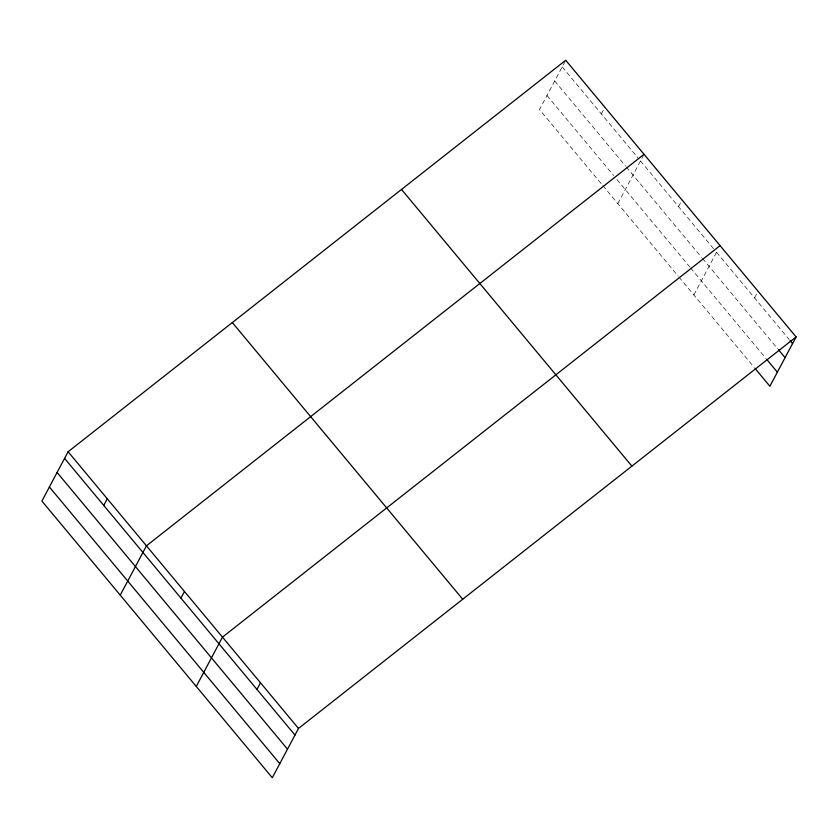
<?xml version="1.0" encoding="UTF-8"?>
<svg xmlns="http://www.w3.org/2000/svg" width="838" height="838" viewBox="0 0 838 838"><rect width="100%" height="100%" fill="white"/><g stroke="black" fill="none" stroke-linecap="round" stroke-linejoin="round"><path stroke-width="0.63" stroke-dasharray="4.19 3.14" d="M565.126 61.352L539.494 109.558L601.988 184.622M601.349 113.926L604.879 107.285M617.826 203.634L643.458 155.428M678.529 206.619L682.059 199.978M693.854 294.945L717.716 250.059M754.556 297.93L758.086 291.278M562.183 66.893L638.849 158.958M640.515 160.969L714.887 250.29M716.542 252.269L789.26 339.61M554.693 80.972L625.525 166.039M626.353 167.034L701.615 257.423M702.443 258.408L777.643 348.723M546.973 95.48L613.646 175.54M616.978 179.542L689.768 266.966M690.596 267.961L765.796 358.276M602.826 185.617L678.152 276.079M678.979 277.074L754.179 367.39"/><path stroke-width="1.26" d="M68.119 451.755L41.9 501.061L272.287 777.748L298.506 728.442L796.1 336.939L565.713 60.252L68.119 451.755L298.506 728.442M103.755 505.429L107.285 498.788M120.232 595.137L146.451 545.821L644.045 154.318M180.935 598.123L184.465 591.481M196.26 686.448L222.479 637.131L720.072 245.628M256.962 689.433L260.492 682.781M796.1 336.939L769.881 386.245L755.007 368.385M790.087 340.605L792.57 343.58M778.471 349.718L785.08 357.658M766.623 359.261L777.371 372.166M401.507 189.44L631.894 466.127M232.325 322.557L462.712 599.243M64.589 458.396L294.976 735.083M57.099 472.475L287.486 749.162M49.39 486.983L279.777 763.669"/></g></svg>
